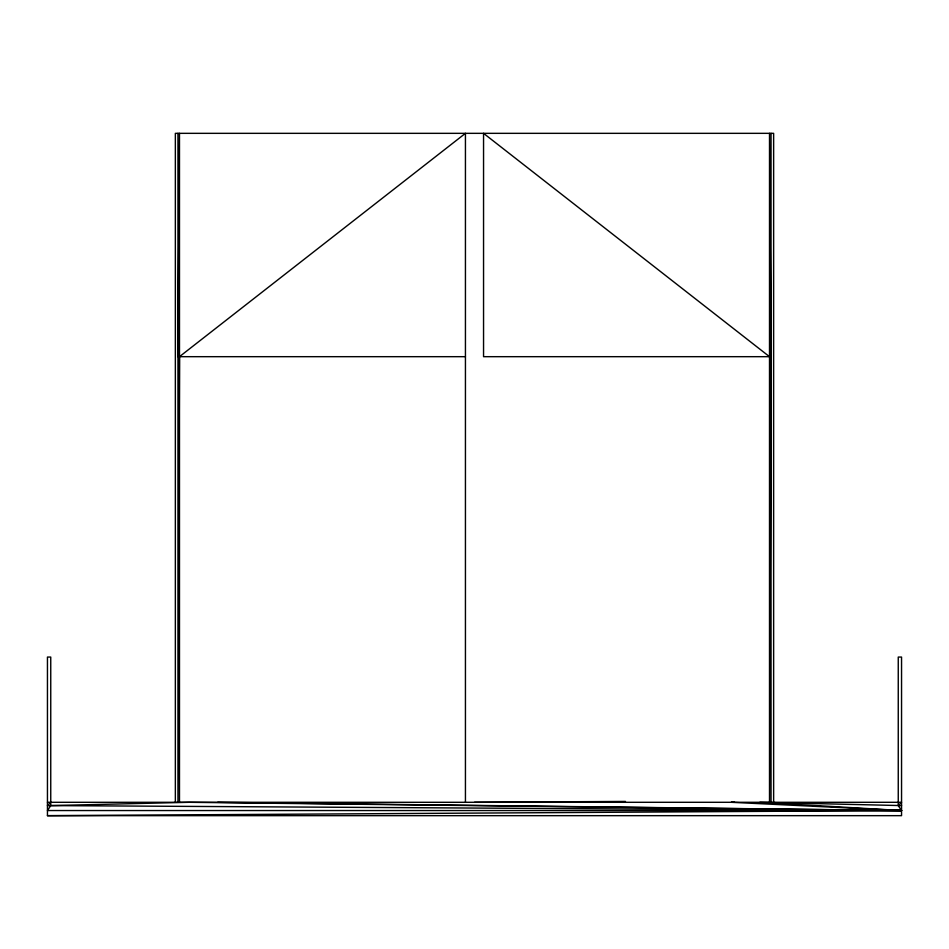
<?xml version="1.0" encoding="UTF-8"?>
<svg xmlns="http://www.w3.org/2000/svg" width="949" height="949" viewBox="0 0 949 949"><rect width="100%" height="100%" fill="white"/><g stroke="black" fill="none" stroke-linecap="round" stroke-linejoin="round"><path stroke-width="1.42" d="M771.039 356.682L769.509 802.296L769.509 133.335L771.039 356.682L483.551 356.682L483.551 133.335L769.509 356.682M734.17 802.142L731.276 802.296L901.55 810.541L189.148 802.296L50.748 805.594L47.45 810.541L901.55 810.541L898.252 805.594L898.252 657.064L901.55 657.064L901.55 815.666L47.45 815.666L47.45 657.064L50.748 657.064L50.748 805.594L901.55 810.541L759.852 802.296L901.55 805.594M50.748 802.296L47.45 805.594L50.748 805.594M898.252 805.594L901.55 802.296L47.45 802.296M474.5 802.296L625.486 801.431M47.45 815.666L901.55 810.541L217.712 802.296M465.437 356.682L177.961 356.682L179.48 133.335L179.48 802.296M773.637 802.296L773.637 133.335L175.351 133.335L175.351 802.296M771.039 133.335L771.039 802.296M465.437 802.296L465.437 133.335L179.48 356.682L177.961 802.296L177.961 133.335"/></g></svg>
